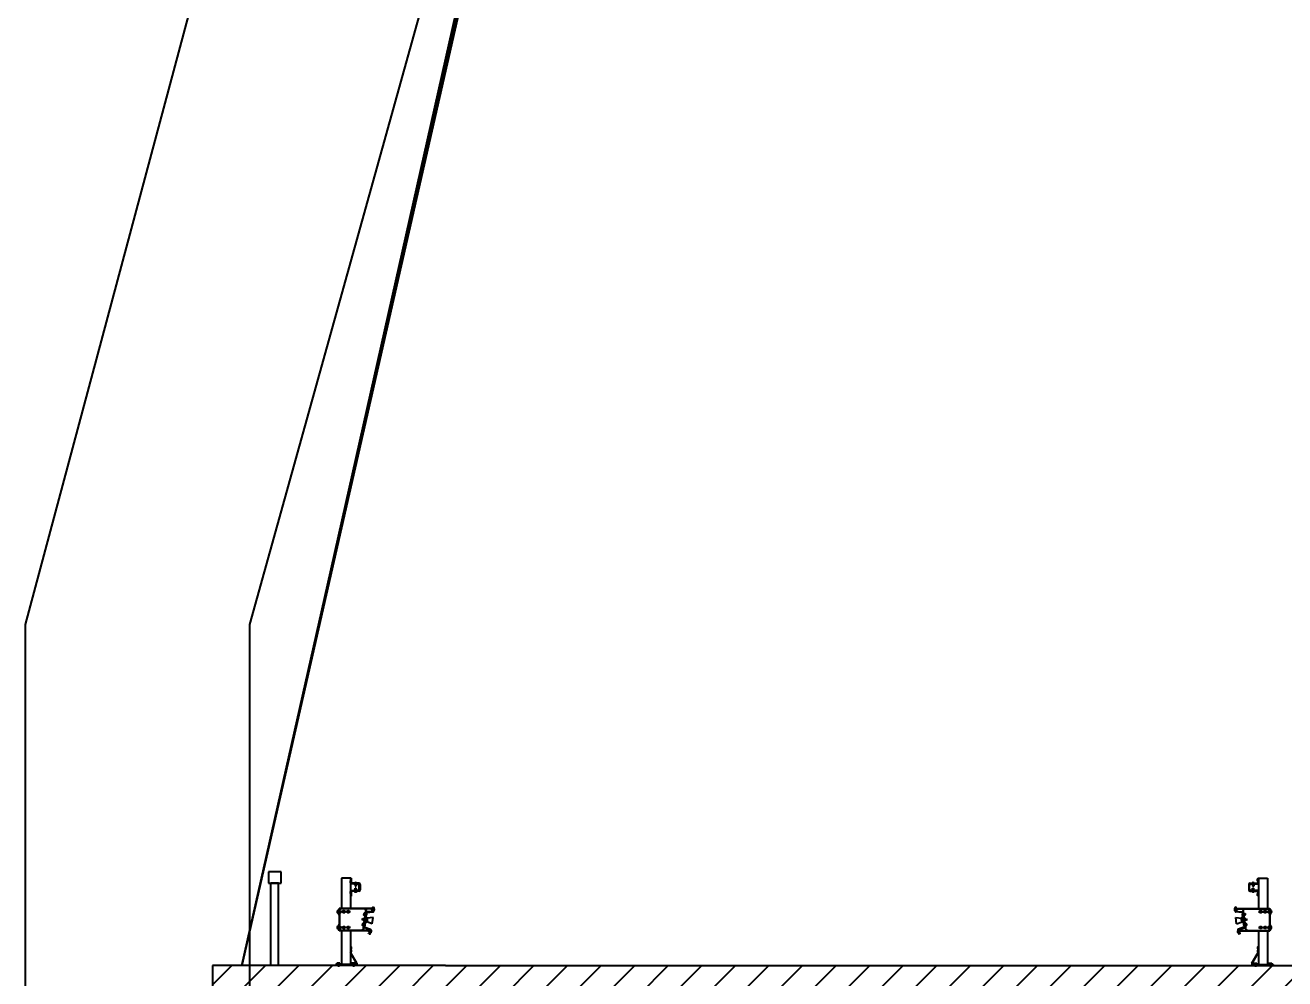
# Model space of a CAD drawing. Header units: millimetres. Extents: x 82 to 1107, y 39 to 638.
# Drawn here: x 1043.26 to 1060.11, y 305.15 to 317.9 of the extents above; entities that cross this region are included whole.
import ezdxf

# ---------------------------------------------------------------- set-up
doc = ezdxf.new("R2010")
doc.units = ezdxf.units.MM
doc.layers.add('elevation', color=250, linetype='Continuous', lineweight=40)

msp = doc.modelspace()

# ---------------------------------------------------------------- hatches: boundary and pattern name
at = {"layer": 'elevation'}
h = msp.add_hatch(dxfattribs=at)
h.set_pattern_fill('ANSI31', color=256, scale=0.1)
h.set_pattern_definition([(45, (-4142.40534, 468.6736), (-0.224506403, 0.224506403), [])])
edge = h.paths.add_edge_path()
edge.add_arc((1059.837, 303.323), 0.2, 270, 359.9985)
edge.add_line((1060.037, 303.323), (1060.037, 304.723))
edge.add_arc((1059.837, 304.723), 0.2, 359.9985, 449.9985)
edge.add_line((1059.837, 304.923), (1056.617, 304.923))
edge.add_arc((1056.617, 304.723), 0.2, 89.9985, 179.9985)
edge.add_line((1056.417, 304.723), (1056.417, 303.323))
edge.add_arc((1056.617, 303.323), 0.2, 179.9985, 270)
edge.add_line((1056.617, 303.123), (1059.837, 303.123))
edge = h.paths.add_edge_path()
edge.add_arc((1055.917, 304.723), 0.2, 359.9985, 449.9985)
edge.add_line((1055.917, 304.923), (1053.117, 304.923))
edge.add_arc((1053.117, 304.723), 0.2, 89.9985, 179.9985)
edge.add_line((1052.917, 304.723), (1052.917, 303.323))
edge.add_arc((1053.117, 303.323), 0.2, 179.9985, 270)
edge.add_line((1053.117, 303.123), (1055.917, 303.123))
edge.add_arc((1055.917, 303.323), 0.2, 270, 359.9985)
edge.add_line((1056.117, 303.323), (1056.117, 304.723))
edge = h.paths.add_edge_path()
edge.add_arc((1047.217, 304.824), 0.1, 89.9985, 180)
edge.add_line((1047.117, 304.824), (1047.117, 304.639))
edge.add_arc((1047.217, 304.639), 0.1, 180, 254.0211)
edge.add_line((1047.19, 304.543), (1052.014, 303.161))
edge.add_arc((1052.289, 304.123), 1, 254.0211, 270.0176)
edge.add_line((1052.289, 303.123), (1052.417, 303.123))
edge.add_arc((1052.417, 303.323), 0.2, 270.0176, 359.9985)
edge.add_line((1052.617, 303.323), (1052.617, 304.724))
edge.add_arc((1052.417, 304.724), 0.2, 359.9985, 449.9985)
edge.add_line((1052.417, 304.924), (1047.217, 304.924))
edge = h.paths.add_edge_path()
edge.add_arc((1060.537, 304.723), 0.2, 89.9985, 179.9985)
edge.add_line((1060.337, 304.723), (1060.337, 303.323))
edge.add_arc((1060.537, 303.323), 0.2, 179.9985, 270.0754)
edge.add_line((1060.538, 303.123), (1063.758, 303.127))
edge.add_arc((1063.758, 303.327), 0.2, 270.0754, 359.9985)
edge.add_line((1063.958, 303.327), (1063.958, 304.723))
edge.add_arc((1063.758, 304.723), 0.2, 359.9985, 449.9985)
edge.add_line((1063.758, 304.923), (1060.537, 304.923))
edge = h.paths.add_edge_path()
edge.add_arc((1067.258, 303.327), 0.2, 270, 359.9985)
edge.add_line((1067.458, 303.327), (1067.458, 304.728))
edge.add_arc((1067.258, 304.728), 0.2, 359.9985, 449.9985)
edge.add_line((1067.258, 304.928), (1064.458, 304.928))
edge.add_arc((1064.458, 304.728), 0.2, 89.9985, 179.9985)
edge.add_line((1064.258, 304.728), (1064.258, 303.327))
edge.add_arc((1064.458, 303.327), 0.2, 179.9985, 270)
edge.add_line((1064.458, 303.127), (1067.258, 303.127))
edge = h.paths.add_edge_path()
edge.add_arc((1067.958, 304.728), 0.2, 89.9501, 179.9985)
edge.add_line((1067.758, 304.728), (1067.758, 303.327))
edge.add_arc((1067.958, 303.327), 0.2, 179.9985, 270.0153)
edge.add_line((1067.958, 303.127), (1068.103, 303.127))
edge.add_arc((1068.102, 304.127), 1, 270.0176, 285.9789)
edge.add_line((1068.378, 303.166), (1073.185, 304.543))
edge.add_arc((1073.157, 304.639), 0.1, 285.9789, 360)
edge.add_line((1073.257, 304.639), (1073.257, 304.823))
edge.add_arc((1073.157, 304.823), 0.1, 360, 449.9985)
edge.add_line((1073.157, 304.923), (1067.958, 304.928))
edge = h.paths.add_edge_path()
edge.add_arc((1046.268, 304.983), 0.5, 180, 235.291)
edge.add_line((1045.983, 304.572), (1049.534, 303.559))
edge.add_line((1049.534, 303.559), (1052.102, 302.824))
edge.add_line((1052.102, 302.824), (1060.187, 302.824))
edge.add_line((1060.187, 302.824), (1060.187, 305.324))
edge.add_line((1060.187, 305.324), (1048.887, 305.324))
edge.add_line((1048.887, 305.324), (1045.768, 305.324))
edge.add_line((1045.768, 305.324), (1045.768, 304.983))
edge = h.paths.add_edge_path()
edge.add_arc((1074.107, 304.984), 0.5, 304.7068, 360)
edge.add_line((1074.607, 304.984), (1074.607, 305.324))
edge.add_line((1074.607, 305.324), (1071.487, 305.324))
edge.add_line((1071.487, 305.324), (1060.187, 305.324))
edge.add_line((1060.187, 305.324), (1060.187, 302.825))
edge.add_line((1060.187, 302.825), (1068.285, 302.828))
edge.add_line((1068.285, 302.828), (1070.84, 303.559))
edge.add_line((1070.84, 303.559), (1074.392, 304.573))

# ---------------------------------------------------------------- linework, layer by layer
for p, q in [((1058.071, 365.222), (1043.265, 309.886)), ((1059.187, 356.305), (1046.265, 309.886)), ((1043.265, 309.886), (1043.265, 301.59)), ((1046.265, 309.886), (1046.268, 302.439)), ((1046.687, 306.577), (1046.517, 306.577)), ((1046.517, 306.577), (1046.517, 306.424)), ((1046.687, 306.424), (1046.687, 306.577)), ((1047.615, 306.493), (1047.495, 306.493)), ((1047.495, 306.493), (1047.495, 306.087)), ((1047.638, 306.468), (1047.608, 306.468)), ((1047.615, 306.493), (1047.615, 306.087)), ((1047.618, 306.476), (1047.615, 306.476)), ((1047.618, 306.46), (1047.615, 306.46)), ((1047.623, 306.491), (1047.618, 306.491)), ((1047.618, 306.491), (1047.618, 306.429)), ((1047.623, 306.491), (1047.623, 306.429)), ((1047.625, 306.483), (1047.623, 306.483)), ((1047.623, 306.483), (1047.623, 306.454)), ((1047.625, 306.483), (1047.625, 306.454)), ((1059.736, 306.468), (1059.766, 306.468)), ((1059.75, 306.483), (1059.75, 306.454)), ((1059.75, 306.483), (1059.751, 306.483)), ((1059.751, 306.491), (1059.756, 306.491)), ((1059.751, 306.491), (1059.751, 306.429)), ((1059.751, 306.483), (1059.751, 306.454)), ((1059.756, 306.491), (1059.756, 306.429)), ((1059.756, 306.476), (1059.759, 306.476)), ((1059.756, 306.46), (1059.759, 306.46)), ((1059.759, 306.493), (1059.88, 306.493)), ((1059.759, 306.493), (1059.759, 306.087)), ((1059.88, 306.493), (1059.88, 306.087)), ((1046.517, 306.424), (1046.687, 306.424)), ((1046.552, 305.324), (1046.552, 306.424)), ((1046.652, 306.424), (1046.552, 306.424)), ((1046.652, 305.324), (1046.652, 306.424)), ((1047.618, 306.455), (1047.615, 306.455)), ((1047.615, 306.428), (1047.615, 306.455)), ((1047.615, 306.286), (1047.615, 306.313)), ((1047.618, 306.428), (1047.618, 306.455)), ((1047.618, 306.286), (1047.618, 306.313)), ((1047.618, 306.312), (1047.618, 306.25)), ((1047.625, 306.454), (1047.623, 306.454)), ((1047.623, 306.312), (1047.623, 306.25)), ((1047.726, 306.424), (1047.628, 306.424)), ((1047.726, 306.42), (1047.628, 306.42)), ((1047.717, 306.418), (1047.628, 306.418)), ((1047.717, 306.415), (1047.628, 306.415)), ((1047.628, 306.326), (1047.717, 306.326)), ((1047.628, 306.323), (1047.717, 306.323)), ((1047.726, 306.321), (1047.628, 306.321)), ((1047.726, 306.317), (1047.628, 306.317)), ((1047.7, 306.413), (1047.67, 306.413)), ((1047.67, 306.413), (1047.67, 306.403)), ((1047.67, 306.403), (1047.7, 306.403)), ((1047.7, 306.338), (1047.67, 306.338)), ((1047.67, 306.338), (1047.67, 306.328)), ((1047.67, 306.328), (1047.7, 306.328)), ((1047.671, 306.426), (1047.7, 306.426)), ((1047.671, 306.426), (1047.671, 306.424)), ((1047.671, 306.424), (1047.7, 306.424)), ((1047.7, 306.317), (1047.671, 306.317)), ((1047.671, 306.315), (1047.671, 306.317)), ((1047.7, 306.315), (1047.671, 306.315)), ((1047.697, 306.401), (1047.673, 306.401)), ((1047.697, 306.34), (1047.673, 306.34)), ((1047.677, 306.42), (1047.677, 306.418)), ((1047.677, 306.413), (1047.677, 306.403)), ((1047.677, 306.413), (1047.677, 306.403)), ((1047.677, 306.401), (1047.677, 306.384)), ((1047.677, 306.384), (1047.693, 306.384)), ((1047.693, 306.357), (1047.677, 306.357)), ((1047.677, 306.34), (1047.677, 306.357)), ((1047.677, 306.338), (1047.677, 306.328)), ((1047.677, 306.328), (1047.677, 306.338)), ((1047.677, 306.321), (1047.677, 306.323)), ((1047.678, 306.401), (1047.678, 306.384)), ((1047.678, 306.34), (1047.678, 306.357)), ((1047.685, 306.438), (1047.685, 306.407)), ((1047.685, 306.437), (1047.685, 306.389)), ((1047.685, 306.304), (1047.685, 306.352)), ((1047.685, 306.34), (1047.685, 306.326)), ((1047.685, 306.335), (1047.685, 306.301)), ((1047.692, 306.401), (1047.692, 306.384)), ((1047.692, 306.34), (1047.692, 306.357)), ((1047.693, 306.42), (1047.693, 306.418)), ((1047.693, 306.413), (1047.693, 306.403)), ((1047.693, 306.413), (1047.693, 306.403)), ((1047.693, 306.401), (1047.693, 306.384)), ((1047.693, 306.34), (1047.693, 306.357)), ((1047.693, 306.338), (1047.693, 306.328)), ((1047.693, 306.328), (1047.693, 306.338)), ((1047.693, 306.321), (1047.693, 306.323)), ((1047.7, 306.426), (1047.7, 306.424)), ((1047.7, 306.413), (1047.7, 306.403)), ((1047.7, 306.338), (1047.7, 306.328)), ((1047.7, 306.315), (1047.7, 306.317)), ((1047.732, 306.341), (1047.732, 306.4)), ((1047.735, 306.341), (1047.735, 306.4)), ((1047.741, 306.405), (1047.741, 306.336)), ((1047.745, 306.405), (1047.745, 306.336)), ((1059.629, 306.405), (1059.629, 306.336)), ((1059.634, 306.405), (1059.634, 306.336)), ((1059.639, 306.341), (1059.639, 306.4)), ((1059.642, 306.341), (1059.642, 306.4)), ((1059.649, 306.424), (1059.746, 306.424)), ((1059.649, 306.42), (1059.746, 306.42)), ((1059.649, 306.321), (1059.746, 306.321)), ((1059.649, 306.317), (1059.746, 306.317)), ((1059.657, 306.418), (1059.746, 306.418)), ((1059.657, 306.415), (1059.746, 306.415)), ((1059.746, 306.326), (1059.657, 306.326)), ((1059.746, 306.323), (1059.657, 306.323)), ((1059.674, 306.413), (1059.704, 306.413)), ((1059.674, 306.413), (1059.674, 306.403)), ((1059.704, 306.403), (1059.674, 306.403)), ((1059.674, 306.338), (1059.704, 306.338)), ((1059.674, 306.338), (1059.674, 306.328)), ((1059.704, 306.328), (1059.674, 306.328)), ((1059.704, 306.426), (1059.675, 306.426)), ((1059.675, 306.426), (1059.675, 306.424)), ((1059.704, 306.424), (1059.675, 306.424)), ((1059.675, 306.317), (1059.704, 306.317)), ((1059.675, 306.315), (1059.675, 306.317)), ((1059.675, 306.315), (1059.704, 306.315)), ((1059.677, 306.401), (1059.701, 306.401)), ((1059.677, 306.34), (1059.701, 306.34)), ((1059.681, 306.42), (1059.681, 306.418)), ((1059.681, 306.413), (1059.681, 306.403)), ((1059.681, 306.413), (1059.681, 306.403)), ((1059.681, 306.401), (1059.681, 306.384)), ((1059.697, 306.384), (1059.681, 306.384)), ((1059.681, 306.357), (1059.697, 306.357)), ((1059.681, 306.34), (1059.681, 306.357)), ((1059.681, 306.338), (1059.681, 306.328)), ((1059.681, 306.328), (1059.681, 306.338)), ((1059.681, 306.321), (1059.681, 306.323)), ((1059.682, 306.401), (1059.682, 306.384)), ((1059.682, 306.34), (1059.682, 306.357)), ((1059.689, 306.438), (1059.689, 306.407)), ((1059.689, 306.437), (1059.689, 306.389)), ((1059.689, 306.304), (1059.689, 306.352)), ((1059.689, 306.34), (1059.689, 306.326)), ((1059.689, 306.335), (1059.689, 306.301)), ((1059.696, 306.401), (1059.696, 306.384)), ((1059.696, 306.34), (1059.696, 306.357)), ((1059.697, 306.42), (1059.697, 306.418)), ((1059.697, 306.413), (1059.697, 306.403)), ((1059.697, 306.413), (1059.697, 306.403)), ((1059.697, 306.401), (1059.697, 306.384)), ((1059.697, 306.34), (1059.697, 306.357)), ((1059.697, 306.338), (1059.697, 306.328)), ((1059.697, 306.328), (1059.697, 306.338)), ((1059.697, 306.321), (1059.697, 306.323)), ((1059.704, 306.426), (1059.704, 306.424)), ((1059.704, 306.413), (1059.704, 306.403)), ((1059.704, 306.338), (1059.704, 306.328)), ((1059.704, 306.315), (1059.704, 306.317)), ((1059.75, 306.454), (1059.751, 306.454)), ((1059.751, 306.312), (1059.751, 306.25)), ((1059.756, 306.455), (1059.759, 306.455)), ((1059.756, 306.428), (1059.756, 306.455)), ((1059.756, 306.286), (1059.756, 306.313)), ((1059.756, 306.312), (1059.756, 306.25)), ((1059.759, 306.428), (1059.759, 306.455)), ((1059.759, 306.286), (1059.759, 306.313)), ((1047.638, 306.273), (1047.611, 306.273)), ((1047.618, 306.286), (1047.615, 306.286)), ((1047.618, 306.281), (1047.615, 306.281)), ((1047.618, 306.265), (1047.615, 306.265)), ((1047.623, 306.25), (1047.618, 306.25)), ((1047.625, 306.287), (1047.623, 306.287)), ((1047.623, 306.287), (1047.623, 306.258)), ((1047.625, 306.258), (1047.623, 306.258)), ((1047.625, 306.287), (1047.625, 306.258)), ((1059.736, 306.273), (1059.764, 306.273)), ((1059.75, 306.287), (1059.75, 306.258)), ((1059.75, 306.287), (1059.751, 306.287)), ((1059.75, 306.258), (1059.751, 306.258)), ((1059.751, 306.287), (1059.751, 306.258)), ((1059.751, 306.25), (1059.756, 306.25)), ((1059.756, 306.286), (1059.759, 306.286)), ((1059.756, 306.281), (1059.759, 306.281)), ((1059.756, 306.265), (1059.759, 306.265)), ((1047.432, 306.042), (1047.48, 306.042)), ((1047.471, 306.042), (1047.434, 306.042)), ((1047.443, 306.057), (1047.445, 306.057)), ((1047.443, 306.057), (1047.443, 306.028)), ((1047.443, 306.028), (1047.445, 306.028)), ((1047.445, 306.057), (1047.445, 306.028)), ((1047.445, 306.05), (1047.446, 306.05)), ((1047.445, 306.034), (1047.446, 306.034)), ((1047.45, 306.05), (1047.465, 306.05)), ((1047.45, 306.034), (1047.465, 306.034)), ((1047.455, 306.05), (1047.455, 306.034)), ((1047.455, 306.049), (1047.465, 306.049)), ((1047.455, 306.035), (1047.465, 306.035)), ((1047.46, 306.082), (1047.464, 306.079)), ((1047.46, 306.002), (1047.464, 306.006)), ((1047.465, 306.087), (1047.465, 306.083)), ((1047.923, 306.087), (1047.465, 306.087)), ((1047.465, 306.087), (1047.465, 306.083)), ((1047.923, 306.083), (1047.465, 306.083)), ((1047.478, 306.077), (1047.465, 306.077)), ((1047.465, 306.077), (1047.465, 305.797)), ((1047.469, 306.077), (1047.469, 305.797)), ((1047.469, 306.03), (1047.469, 306.054)), ((1047.469, 306.05), (1047.485, 306.05)), ((1047.469, 306.034), (1047.485, 306.034)), ((1047.471, 306.057), (1047.471, 306.027)), ((1047.481, 306.057), (1047.471, 306.057)), ((1047.481, 306.05), (1047.471, 306.05)), ((1047.481, 306.034), (1047.471, 306.034)), ((1047.481, 306.027), (1047.471, 306.027)), ((1047.481, 306.027), (1047.481, 306.057)), ((1047.483, 306.083), (1047.483, 306.082)), ((1047.483, 306.03), (1047.483, 306.054)), ((1047.483, 306.049), (1047.485, 306.049)), ((1047.483, 306.035), (1047.485, 306.035)), ((1047.485, 306.05), (1047.485, 306.034)), ((1047.495, 306.092), (1047.495, 306.087)), ((1047.615, 306.042), (1047.495, 306.042)), ((1047.525, 306.065), (1047.525, 306.02)), ((1047.525, 306.063), (1047.525, 306.02)), ((1047.585, 306.065), (1047.585, 306.02)), ((1047.585, 306.063), (1047.585, 306.02)), ((1047.615, 306.092), (1047.615, 306.087)), ((1047.821, 306.078), (1047.782, 305.797)), ((1047.825, 306.077), (1047.786, 305.797)), ((1047.786, 305.928), (1047.789, 305.952)), ((1047.792, 305.954), (1047.788, 305.924)), ((1047.832, 306.003), (1047.79, 306.009)), ((1047.794, 306.017), (1047.792, 306.001)), ((1047.833, 306.003), (1047.792, 306.009)), ((1047.796, 306.001), (1047.792, 306.002)), ((1047.796, 306), (1047.792, 306.001)), ((1047.802, 305.953), (1047.792, 305.954)), ((1047.798, 306.016), (1047.794, 306.017)), ((1047.798, 306.015), (1047.794, 306.016)), ((1047.796, 305.996), (1047.799, 306.02)), ((1047.801, 306.023), (1047.797, 305.993)), ((1047.811, 306.006), (1047.797, 306.008)), ((1047.807, 305.992), (1047.797, 305.993)), ((1047.797, 305.923), (1047.802, 305.953)), ((1047.808, 305.998), (1047.798, 306)), ((1047.81, 306.014), (1047.8, 306.016)), ((1047.811, 306.021), (1047.801, 306.023)), ((1047.806, 306.083), (1047.806, 306.083)), ((1047.807, 305.992), (1047.811, 306.021)), ((1047.809, 305.994), (1047.813, 306.018)), ((1047.821, 306.077), (1047.811, 306.077)), ((1047.812, 305.986), (1047.818, 306.025)), ((1047.812, 305.986), (1047.818, 306.025)), ((1047.816, 305.985), (1047.822, 306.025)), ((1047.816, 305.986), (1047.822, 306.024)), ((1047.816, 305.986), (1047.816, 305.981)), ((1047.82, 305.985), (1047.826, 306.024)), ((1047.825, 306.077), (1047.821, 306.078)), ((1047.823, 305.99), (1047.821, 305.99)), ((1047.827, 306.019), (1047.823, 305.99)), ((1047.825, 305.99), (1047.823, 305.99)), ((1047.827, 306.019), (1047.825, 306.019)), ((1047.829, 306.018), (1047.825, 305.99)), ((1047.826, 305.964), (1047.825, 305.965)), ((1047.825, 305.934), (1047.829, 305.96)), ((1047.828, 305.967), (1047.826, 305.968)), ((1047.828, 305.968), (1047.826, 305.968)), ((1047.829, 306.018), (1047.827, 306.019)), ((1047.829, 305.971), (1047.828, 305.972)), ((1047.829, 305.934), (1047.833, 305.959)), ((1047.829, 305.934), (1047.833, 305.958)), ((1047.836, 305.953), (1047.83, 305.913)), ((1047.833, 305.933), (1047.837, 305.959)), ((1047.833, 305.908), (1047.84, 305.958)), ((1047.915, 306.047), (1047.836, 306.042)), ((1047.915, 306.044), (1047.837, 306.039)), ((1047.837, 306.038), (1047.915, 306.043)), ((1047.837, 306.034), (1047.915, 306.039)), ((1047.84, 305.958), (1047.837, 305.958)), ((1047.84, 305.958), (1047.839, 305.955)), ((1047.919, 305.964), (1047.84, 305.958)), ((1047.942, 306.067), (1047.896, 306.073)), ((1047.901, 306.081), (1047.898, 306.065)), ((1047.906, 306.065), (1047.898, 306.066)), ((1047.906, 306.064), (1047.898, 306.065)), ((1047.908, 306.079), (1047.9, 306.08)), ((1047.909, 306.08), (1047.901, 306.081)), ((1047.922, 306.096), (1047.906, 306.101)), ((1047.906, 306.101), (1047.906, 306.098)), ((1047.921, 306.093), (1047.906, 306.098)), ((1047.906, 306.06), (1047.909, 306.083)), ((1047.911, 306.083), (1047.907, 306.056)), ((1047.917, 306.055), (1047.907, 306.056)), ((1047.907, 305.88), (1047.919, 305.964)), ((1047.918, 306.062), (1047.908, 306.063)), ((1047.92, 306.078), (1047.91, 306.079)), ((1047.913, 306.1), (1047.914, 306.104)), ((1047.913, 306.1), (1047.923, 306.097)), ((1047.914, 306.104), (1047.924, 306.101)), ((1047.917, 306.055), (1047.921, 306.083)), ((1047.919, 306.05), (1047.924, 306.089)), ((1047.923, 306.05), (1047.928, 306.088)), ((1047.923, 306.051), (1047.928, 306.087)), ((1047.923, 306.087), (1047.923, 306.083)), ((1047.927, 306.049), (1047.932, 306.088)), ((1047.929, 306.054), (1047.927, 306.054)), ((1047.933, 306.083), (1047.929, 306.054)), ((1047.933, 306.083), (1047.931, 306.083)), ((1059.433, 306.067), (1059.479, 306.073)), ((1059.441, 306.083), (1059.443, 306.083)), ((1059.441, 306.083), (1059.445, 306.054)), ((1059.448, 306.049), (1059.442, 306.088)), ((1059.445, 306.054), (1059.447, 306.054)), ((1059.452, 306.05), (1059.446, 306.088)), ((1059.452, 306.051), (1059.447, 306.087)), ((1059.46, 306.104), (1059.45, 306.101)), ((1059.456, 306.05), (1059.45, 306.089)), ((1059.452, 306.096), (1059.468, 306.101)), ((1059.462, 306.1), (1059.452, 306.097)), ((1059.452, 306.087), (1059.91, 306.087)), ((1059.452, 306.087), (1059.452, 306.083)), ((1059.452, 306.083), (1059.91, 306.083)), ((1059.453, 306.093), (1059.469, 306.098)), ((1059.457, 306.055), (1059.453, 306.083)), ((1059.454, 306.078), (1059.464, 306.079)), ((1059.456, 306.062), (1059.466, 306.063)), ((1059.468, 305.88), (1059.456, 305.964)), ((1059.456, 305.964), (1059.535, 305.958)), ((1059.457, 306.055), (1059.467, 306.056)), ((1059.459, 306.047), (1059.538, 306.042)), ((1059.459, 306.044), (1059.538, 306.039)), ((1059.538, 306.038), (1059.459, 306.043)), ((1059.537, 306.034), (1059.459, 306.039)), ((1059.462, 306.1), (1059.46, 306.104)), ((1059.463, 306.083), (1059.467, 306.056)), ((1059.469, 306.06), (1059.465, 306.083)), ((1059.466, 306.08), (1059.474, 306.081)), ((1059.466, 306.079), (1059.474, 306.08)), ((1059.468, 306.101), (1059.469, 306.098)), ((1059.468, 306.065), (1059.476, 306.066)), ((1059.468, 306.064), (1059.476, 306.065)), ((1059.474, 306.081), (1059.476, 306.065)), ((1059.542, 305.908), (1059.535, 305.958)), ((1059.535, 305.958), (1059.535, 305.955)), ((1059.535, 305.958), (1059.538, 305.958)), ((1059.541, 305.933), (1059.537, 305.959)), ((1059.538, 305.953), (1059.544, 305.913)), ((1059.541, 306.003), (1059.582, 306.009)), ((1059.545, 305.934), (1059.541, 305.959)), ((1059.545, 305.934), (1059.542, 305.958)), ((1059.543, 306.003), (1059.584, 306.009)), ((1059.545, 305.971), (1059.547, 305.972)), ((1059.549, 305.934), (1059.545, 305.96)), ((1059.546, 306.018), (1059.547, 306.019)), ((1059.546, 306.018), (1059.55, 305.99)), ((1059.546, 305.967), (1059.548, 305.968)), ((1059.546, 305.968), (1059.548, 305.968)), ((1059.547, 306.019), (1059.549, 306.019)), ((1059.547, 306.019), (1059.552, 305.99)), ((1059.548, 305.964), (1059.55, 305.965)), ((1059.549, 306.077), (1059.553, 306.078)), ((1059.549, 306.077), (1059.589, 305.797)), ((1059.554, 305.985), (1059.549, 306.024)), ((1059.55, 305.99), (1059.552, 305.99)), ((1059.558, 305.985), (1059.552, 306.025)), ((1059.552, 305.99), (1059.553, 305.99)), ((1059.553, 306.078), (1059.593, 305.797)), ((1059.553, 306.077), (1059.563, 306.077)), ((1059.558, 305.986), (1059.553, 306.024)), ((1059.562, 305.986), (1059.557, 306.025)), ((1059.562, 305.986), (1059.557, 306.025)), ((1059.558, 305.986), (1059.558, 305.981)), ((1059.565, 305.994), (1059.561, 306.018)), ((1059.563, 306.021), (1059.573, 306.023)), ((1059.567, 305.992), (1059.563, 306.021)), ((1059.563, 306.006), (1059.577, 306.008)), ((1059.564, 306.014), (1059.574, 306.016)), ((1059.566, 305.998), (1059.576, 306)), ((1059.567, 305.992), (1059.577, 305.993)), ((1059.568, 306.083), (1059.568, 306.083)), ((1059.573, 306.023), (1059.577, 305.993)), ((1059.573, 305.953), (1059.583, 305.954)), ((1059.577, 305.923), (1059.573, 305.953)), ((1059.579, 305.996), (1059.575, 306.02)), ((1059.576, 306.016), (1059.58, 306.017)), ((1059.576, 306.015), (1059.58, 306.016)), ((1059.578, 306.001), (1059.582, 306.002)), ((1059.578, 306), (1059.582, 306.001)), ((1059.58, 306.017), (1059.582, 306.001)), ((1059.583, 305.954), (1059.587, 305.924)), ((1059.588, 305.928), (1059.585, 305.952)), ((1059.759, 306.092), (1059.759, 306.087)), ((1059.759, 306.042), (1059.88, 306.042)), ((1059.789, 306.065), (1059.789, 306.02)), ((1059.789, 306.063), (1059.789, 306.02)), ((1059.849, 306.065), (1059.849, 306.02)), ((1059.849, 306.063), (1059.849, 306.02)), ((1059.88, 306.092), (1059.88, 306.087)), ((1059.889, 306.05), (1059.889, 306.034)), ((1059.906, 306.05), (1059.889, 306.05)), ((1059.892, 306.049), (1059.889, 306.049)), ((1059.892, 306.035), (1059.889, 306.035)), ((1059.906, 306.034), (1059.889, 306.034)), ((1059.891, 306.083), (1059.891, 306.082)), ((1059.892, 306.03), (1059.892, 306.054)), ((1059.894, 306.027), (1059.894, 306.057)), ((1059.894, 306.057), (1059.904, 306.057)), ((1059.894, 306.05), (1059.904, 306.05)), ((1059.942, 306.042), (1059.894, 306.042)), ((1059.894, 306.034), (1059.904, 306.034)), ((1059.894, 306.027), (1059.904, 306.027)), ((1059.896, 306.077), (1059.91, 306.077)), ((1059.903, 306.042), (1059.94, 306.042)), ((1059.904, 306.057), (1059.904, 306.027)), ((1059.906, 306.077), (1059.906, 305.797)), ((1059.906, 306.03), (1059.906, 306.054)), ((1059.91, 306.087), (1059.91, 306.083)), ((1059.91, 306.087), (1059.91, 306.083)), ((1059.91, 306.077), (1059.91, 305.797)), ((1059.924, 306.05), (1059.91, 306.05)), ((1059.919, 306.049), (1059.91, 306.049)), ((1059.919, 306.035), (1059.91, 306.035)), ((1059.924, 306.034), (1059.91, 306.034)), ((1059.914, 306.082), (1059.911, 306.079)), ((1059.914, 306.002), (1059.911, 306.006)), ((1059.919, 306.05), (1059.919, 306.034)), ((1059.929, 306.057), (1059.929, 306.028)), ((1059.931, 306.057), (1059.929, 306.057)), ((1059.929, 306.05), (1059.929, 306.05)), ((1059.929, 306.034), (1059.929, 306.034)), ((1059.931, 306.028), (1059.929, 306.028)), ((1059.931, 306.057), (1059.931, 306.028)), ((1047.433, 305.832), (1047.481, 305.832)), ((1047.472, 305.832), (1047.435, 305.832)), ((1047.444, 305.846), (1047.446, 305.846)), ((1047.444, 305.846), (1047.444, 305.817)), ((1047.444, 305.817), (1047.446, 305.817)), ((1047.446, 305.846), (1047.446, 305.817)), ((1047.446, 305.84), (1047.446, 305.84)), ((1047.446, 305.824), (1047.446, 305.824)), ((1047.451, 305.84), (1047.465, 305.84)), ((1047.451, 305.824), (1047.465, 305.824)), ((1047.456, 305.84), (1047.456, 305.824)), ((1047.456, 305.839), (1047.465, 305.839)), ((1047.456, 305.825), (1047.465, 305.825)), ((1047.461, 305.872), (1047.464, 305.869)), ((1047.461, 305.792), (1047.464, 305.795)), ((1047.478, 305.797), (1047.465, 305.797)), ((1047.465, 305.791), (1047.465, 305.787)), ((1047.88, 305.791), (1047.465, 305.791)), ((1047.88, 305.787), (1047.465, 305.787)), ((1047.469, 305.82), (1047.469, 305.844)), ((1047.469, 305.84), (1047.486, 305.84)), ((1047.469, 305.824), (1047.486, 305.824)), ((1047.471, 305.847), (1047.471, 305.817)), ((1047.481, 305.847), (1047.471, 305.847)), ((1047.481, 305.84), (1047.471, 305.84)), ((1047.481, 305.824), (1047.471, 305.824)), ((1047.481, 305.817), (1047.471, 305.817)), ((1047.481, 305.817), (1047.481, 305.847)), ((1047.483, 305.82), (1047.483, 305.844)), ((1047.483, 305.839), (1047.486, 305.839)), ((1047.483, 305.825), (1047.486, 305.825)), ((1047.483, 305.792), (1047.483, 305.791)), ((1047.486, 305.84), (1047.486, 305.824)), ((1047.615, 305.832), (1047.495, 305.832)), ((1047.495, 305.787), (1047.495, 305.338)), ((1047.525, 305.852), (1047.525, 305.811)), ((1047.585, 305.852), (1047.585, 305.811)), ((1047.615, 305.787), (1047.615, 305.338)), ((1047.805, 305.937), (1047.761, 305.937)), ((1047.764, 305.793), (1047.764, 305.791)), ((1047.786, 305.797), (1047.769, 305.797)), ((1047.812, 305.866), (1047.771, 305.872)), ((1047.775, 305.88), (1047.773, 305.864)), ((1047.814, 305.866), (1047.773, 305.872)), ((1047.777, 305.864), (1047.773, 305.865)), ((1047.777, 305.863), (1047.773, 305.864)), ((1047.779, 305.879), (1047.775, 305.88)), ((1047.779, 305.878), (1047.775, 305.879)), ((1047.776, 305.859), (1047.78, 305.883)), ((1047.779, 305.949), (1047.777, 305.933)), ((1047.787, 305.933), (1047.777, 305.934)), ((1047.787, 305.932), (1047.777, 305.933)), ((1047.842, 305.932), (1047.778, 305.941)), ((1047.782, 305.886), (1047.778, 305.856)), ((1047.788, 305.855), (1047.778, 305.856)), ((1047.789, 305.948), (1047.779, 305.949)), ((1047.789, 305.947), (1047.779, 305.948)), ((1047.789, 305.862), (1047.779, 305.863)), ((1047.791, 305.877), (1047.781, 305.879)), ((1047.792, 305.884), (1047.782, 305.886)), ((1047.786, 305.797), (1047.782, 305.797)), ((1047.798, 305.93), (1047.788, 305.931)), ((1047.797, 305.923), (1047.788, 305.924)), ((1047.788, 305.855), (1047.792, 305.884)), ((1047.79, 305.857), (1047.794, 305.881)), ((1047.801, 305.946), (1047.791, 305.947)), ((1047.798, 305.93), (1047.792, 305.931)), ((1047.798, 305.93), (1047.792, 305.931)), ((1047.799, 305.888), (1047.793, 305.85)), ((1047.799, 305.888), (1047.793, 305.85)), ((1047.801, 305.946), (1047.795, 305.947)), ((1047.801, 305.946), (1047.795, 305.947)), ((1047.803, 305.888), (1047.797, 305.848)), ((1047.803, 305.888), (1047.797, 305.849)), ((1047.797, 305.849), (1047.797, 305.845)), ((1047.846, 305.931), (1047.798, 305.938)), ((1047.807, 305.887), (1047.801, 305.848)), ((1047.806, 305.882), (1047.802, 305.853)), ((1047.804, 305.853), (1047.802, 305.853)), ((1047.824, 305.926), (1047.804, 305.929)), ((1047.808, 305.882), (1047.804, 305.853)), ((1047.805, 305.853), (1047.804, 305.853)), ((1047.822, 305.928), (1047.805, 305.93)), ((1047.809, 305.881), (1047.805, 305.853)), ((1047.824, 305.942), (1047.806, 305.944)), ((1047.808, 305.882), (1047.806, 305.882)), ((1047.88, 305.802), (1047.806, 305.828)), ((1047.826, 305.942), (1047.807, 305.945)), ((1047.809, 305.881), (1047.808, 305.882)), ((1047.808, 305.832), (1047.882, 305.805)), ((1047.882, 305.804), (1047.808, 305.831)), ((1047.809, 305.835), (1047.883, 305.809)), ((1047.818, 305.905), (1047.816, 305.905)), ((1047.819, 305.902), (1047.817, 305.902)), ((1047.819, 305.901), (1047.817, 305.901)), ((1047.819, 305.897), (1047.817, 305.897)), ((1047.824, 305.943), (1047.822, 305.927)), ((1047.825, 305.934), (1047.822, 305.909)), ((1047.829, 305.934), (1047.826, 305.909)), ((1047.829, 305.934), (1047.826, 305.908)), ((1047.833, 305.933), (1047.83, 305.908)), ((1047.833, 305.933), (1047.83, 305.908)), ((1047.83, 305.908), (1047.833, 305.908)), ((1047.835, 305.948), (1047.831, 305.919)), ((1047.837, 305.933), (1047.833, 305.933)), ((1047.907, 305.88), (1047.833, 305.908)), ((1047.838, 305.947), (1047.834, 305.918)), ((1047.836, 305.918), (1047.834, 305.918)), ((1047.84, 305.947), (1047.836, 305.918)), ((1047.84, 305.947), (1047.838, 305.947)), ((1047.859, 305.786), (1047.857, 305.773)), ((1047.865, 305.768), (1047.867, 305.787)), ((1047.869, 305.787), (1047.866, 305.765)), ((1047.867, 305.787), (1047.867, 305.787)), ((1047.868, 305.791), (1047.868, 305.792)), ((1047.87, 305.794), (1047.87, 305.791)), ((1047.88, 305.793), (1047.87, 305.794)), ((1047.879, 305.786), (1047.874, 305.787)), ((1047.879, 305.786), (1047.874, 305.787)), ((1047.876, 305.763), (1047.88, 305.787)), ((1047.883, 305.797), (1047.878, 305.759)), ((1047.88, 305.788), (1047.88, 305.793)), ((1047.88, 305.791), (1047.88, 305.787)), ((1047.887, 305.796), (1047.882, 305.759)), ((1047.891, 305.796), (1047.886, 305.758)), ((1047.892, 305.791), (1047.888, 305.762)), ((1047.892, 305.791), (1047.89, 305.791)), ((1059.468, 305.88), (1059.542, 305.908)), ((1059.482, 305.791), (1059.484, 305.791)), ((1059.482, 305.791), (1059.486, 305.762)), ((1059.483, 305.796), (1059.489, 305.758)), ((1059.487, 305.796), (1059.493, 305.759)), ((1059.565, 305.835), (1059.491, 305.809)), ((1059.491, 305.797), (1059.497, 305.759)), ((1059.567, 305.832), (1059.493, 305.805)), ((1059.493, 305.804), (1059.567, 305.831)), ((1059.494, 305.802), (1059.568, 305.828)), ((1059.494, 305.793), (1059.504, 305.794)), ((1059.495, 305.788), (1059.494, 305.793)), ((1059.495, 305.791), (1059.91, 305.791)), ((1059.495, 305.791), (1059.495, 305.787)), ((1059.495, 305.787), (1059.91, 305.787)), ((1059.495, 305.786), (1059.5, 305.787)), ((1059.495, 305.786), (1059.5, 305.787)), ((1059.498, 305.763), (1059.495, 305.787)), ((1059.504, 305.794), (1059.504, 305.791)), ((1059.505, 305.787), (1059.508, 305.765)), ((1059.506, 305.791), (1059.506, 305.792)), ((1059.507, 305.787), (1059.507, 305.787)), ((1059.51, 305.768), (1059.507, 305.787)), ((1059.515, 305.786), (1059.517, 305.773)), ((1059.528, 305.931), (1059.576, 305.938)), ((1059.532, 305.932), (1059.596, 305.941)), ((1059.534, 305.947), (1059.538, 305.918)), ((1059.534, 305.947), (1059.536, 305.947)), ((1059.536, 305.947), (1059.54, 305.918)), ((1059.537, 305.933), (1059.541, 305.933)), ((1059.538, 305.918), (1059.54, 305.918)), ((1059.539, 305.948), (1059.543, 305.919)), ((1059.541, 305.933), (1059.545, 305.908)), ((1059.541, 305.933), (1059.545, 305.908)), ((1059.545, 305.908), (1059.542, 305.908)), ((1059.545, 305.934), (1059.548, 305.909)), ((1059.545, 305.934), (1059.549, 305.908)), ((1059.548, 305.942), (1059.568, 305.945)), ((1059.549, 305.934), (1059.553, 305.909)), ((1059.55, 305.942), (1059.568, 305.944)), ((1059.55, 305.943), (1059.552, 305.927)), ((1059.55, 305.926), (1059.57, 305.929)), ((1059.552, 305.928), (1059.57, 305.93)), ((1059.555, 305.897), (1059.557, 305.897)), ((1059.556, 305.905), (1059.558, 305.905)), ((1059.556, 305.902), (1059.557, 305.902)), ((1059.556, 305.901), (1059.558, 305.901)), ((1059.56, 305.866), (1059.602, 305.872)), ((1059.562, 305.866), (1059.603, 305.872)), ((1059.565, 305.881), (1059.567, 305.882)), ((1059.565, 305.881), (1059.569, 305.853)), ((1059.567, 305.882), (1059.568, 305.882)), ((1059.567, 305.882), (1059.571, 305.853)), ((1059.568, 305.887), (1059.573, 305.848)), ((1059.568, 305.882), (1059.573, 305.853)), ((1059.569, 305.937), (1059.613, 305.937)), ((1059.569, 305.853), (1059.571, 305.853)), ((1059.571, 305.853), (1059.573, 305.853)), ((1059.572, 305.888), (1059.577, 305.848)), ((1059.572, 305.888), (1059.577, 305.849)), ((1059.574, 305.946), (1059.584, 305.947)), ((1059.574, 305.946), (1059.58, 305.947)), ((1059.574, 305.946), (1059.58, 305.947)), ((1059.576, 305.93), (1059.586, 305.931)), ((1059.576, 305.93), (1059.582, 305.931)), ((1059.576, 305.93), (1059.582, 305.931)), ((1059.576, 305.888), (1059.581, 305.85)), ((1059.576, 305.888), (1059.581, 305.85)), ((1059.577, 305.923), (1059.587, 305.924)), ((1059.577, 305.849), (1059.577, 305.845)), ((1059.584, 305.857), (1059.581, 305.881)), ((1059.582, 305.884), (1059.592, 305.886)), ((1059.586, 305.855), (1059.582, 305.884)), ((1059.583, 305.877), (1059.593, 305.879)), ((1059.586, 305.948), (1059.595, 305.949)), ((1059.586, 305.947), (1059.595, 305.948)), ((1059.586, 305.862), (1059.595, 305.863)), ((1059.586, 305.855), (1059.596, 305.856)), ((1059.588, 305.933), (1059.597, 305.934)), ((1059.588, 305.932), (1059.598, 305.933)), ((1059.589, 305.797), (1059.605, 305.797)), ((1059.589, 305.797), (1059.593, 305.797)), ((1059.592, 305.886), (1059.596, 305.856)), ((1059.595, 305.949), (1059.598, 305.933)), ((1059.598, 305.859), (1059.595, 305.883)), ((1059.595, 305.879), (1059.599, 305.88)), ((1059.595, 305.878), (1059.599, 305.879)), ((1059.597, 305.864), (1059.601, 305.865)), ((1059.597, 305.863), (1059.601, 305.864)), ((1059.599, 305.88), (1059.601, 305.864)), ((1059.61, 305.793), (1059.61, 305.791)), ((1059.759, 305.832), (1059.88, 305.832)), ((1059.759, 305.787), (1059.759, 305.338)), ((1059.789, 305.852), (1059.789, 305.811)), ((1059.849, 305.852), (1059.849, 305.811)), ((1059.88, 305.787), (1059.88, 305.338)), ((1059.888, 305.84), (1059.888, 305.824)), ((1059.906, 305.84), (1059.888, 305.84)), ((1059.892, 305.839), (1059.888, 305.839)), ((1059.892, 305.825), (1059.888, 305.825)), ((1059.906, 305.824), (1059.888, 305.824)), ((1059.891, 305.792), (1059.891, 305.791)), ((1059.892, 305.82), (1059.892, 305.844)), ((1059.941, 305.832), (1059.893, 305.832)), ((1059.894, 305.817), (1059.894, 305.847)), ((1059.894, 305.847), (1059.904, 305.847)), ((1059.894, 305.84), (1059.904, 305.84)), ((1059.894, 305.824), (1059.904, 305.824)), ((1059.894, 305.817), (1059.904, 305.817)), ((1059.896, 305.797), (1059.91, 305.797)), ((1059.902, 305.832), (1059.939, 305.832)), ((1059.904, 305.847), (1059.904, 305.817)), ((1059.906, 305.82), (1059.906, 305.844)), ((1059.913, 305.872), (1059.91, 305.869)), ((1059.923, 305.84), (1059.91, 305.84)), ((1059.918, 305.839), (1059.91, 305.839)), ((1059.918, 305.825), (1059.91, 305.825)), ((1059.923, 305.824), (1059.91, 305.824)), ((1059.913, 305.792), (1059.91, 305.795)), ((1059.91, 305.791), (1059.91, 305.787)), ((1059.918, 305.84), (1059.918, 305.824)), ((1059.929, 305.84), (1059.928, 305.84)), ((1059.929, 305.824), (1059.928, 305.824)), ((1059.929, 305.846), (1059.929, 305.817)), ((1059.93, 305.846), (1059.929, 305.846)), ((1059.93, 305.817), (1059.929, 305.817)), ((1059.93, 305.846), (1059.93, 305.817)), ((1047.615, 305.763), (1047.615, 305.497)), ((1047.901, 305.775), (1047.854, 305.781)), ((1047.865, 305.773), (1047.857, 305.774)), ((1047.865, 305.772), (1047.857, 305.773)), ((1047.874, 305.755), (1047.857, 305.755)), ((1047.857, 305.752), (1047.857, 305.755)), ((1047.874, 305.752), (1047.857, 305.752)), ((1047.864, 305.751), (1047.874, 305.751)), ((1047.864, 305.751), (1047.864, 305.747)), ((1047.864, 305.747), (1047.874, 305.747)), ((1047.88, 305.778), (1047.866, 305.78)), ((1047.876, 305.763), (1047.866, 305.765)), ((1047.877, 305.77), (1047.867, 305.772)), ((1047.877, 305.77), (1047.867, 305.772)), ((1047.882, 305.758), (1047.882, 305.759)), ((1047.888, 305.762), (1047.886, 305.762)), ((1059.474, 305.775), (1059.52, 305.781)), ((1059.486, 305.762), (1059.488, 305.762)), ((1059.493, 305.758), (1059.493, 305.759)), ((1059.494, 305.778), (1059.508, 305.78)), ((1059.497, 305.77), (1059.507, 305.772)), ((1059.497, 305.77), (1059.507, 305.772)), ((1059.498, 305.763), (1059.508, 305.765)), ((1059.5, 305.752), (1059.517, 305.752)), ((1059.511, 305.751), (1059.5, 305.751)), ((1059.511, 305.747), (1059.5, 305.747)), ((1059.501, 305.755), (1059.517, 305.755)), ((1059.509, 305.773), (1059.517, 305.774)), ((1059.509, 305.772), (1059.517, 305.773)), ((1059.511, 305.751), (1059.511, 305.747)), ((1059.517, 305.752), (1059.517, 305.755)), ((1059.759, 305.763), (1059.759, 305.497)), ((1047.622, 305.518), (1047.611, 305.518)), ((1047.623, 305.559), (1047.612, 305.559)), ((1047.631, 305.559), (1047.613, 305.559)), ((1047.625, 305.518), (1047.614, 305.518)), ((1047.618, 305.498), (1047.614, 305.496)), ((1047.694, 305.356), (1047.614, 305.496)), ((1047.618, 305.579), (1047.615, 305.579)), ((1047.615, 305.579), (1047.615, 305.498)), ((1047.615, 305.498), (1047.616, 305.497)), ((1047.615, 305.494), (1047.615, 305.338)), ((1047.633, 305.518), (1047.616, 305.518)), ((1047.618, 305.579), (1047.618, 305.498)), ((1047.621, 305.579), (1047.618, 305.579)), ((1047.618, 305.579), (1047.618, 305.498)), ((1047.621, 305.498), (1047.618, 305.498)), ((1047.618, 305.498), (1047.619, 305.497)), ((1047.701, 305.354), (1047.618, 305.498)), ((1047.621, 305.579), (1047.621, 305.498)), ((1047.621, 305.573), (1047.621, 305.544)), ((1047.623, 305.573), (1047.621, 305.573)), ((1047.623, 305.544), (1047.621, 305.544)), ((1047.621, 305.533), (1047.621, 305.504)), ((1047.623, 305.533), (1047.621, 305.533)), ((1047.623, 305.504), (1047.621, 305.504)), ((1047.623, 305.573), (1047.623, 305.544)), ((1047.623, 305.533), (1047.623, 305.504)), ((1059.673, 305.354), (1059.756, 305.498)), ((1059.68, 305.356), (1059.761, 305.496)), ((1059.741, 305.518), (1059.759, 305.518)), ((1059.743, 305.559), (1059.761, 305.559)), ((1059.749, 305.518), (1059.76, 305.518)), ((1059.751, 305.573), (1059.753, 305.573)), ((1059.751, 305.573), (1059.751, 305.544)), ((1059.751, 305.559), (1059.762, 305.559)), ((1059.751, 305.544), (1059.753, 305.544)), ((1059.751, 305.533), (1059.753, 305.533)), ((1059.751, 305.533), (1059.751, 305.504)), ((1059.751, 305.504), (1059.753, 305.504)), ((1059.752, 305.518), (1059.763, 305.518)), ((1059.753, 305.579), (1059.753, 305.498)), ((1059.753, 305.579), (1059.756, 305.579)), ((1059.753, 305.573), (1059.753, 305.544)), ((1059.753, 305.533), (1059.753, 305.504)), ((1059.753, 305.498), (1059.756, 305.498)), ((1059.756, 305.498), (1059.755, 305.497)), ((1059.756, 305.579), (1059.756, 305.498)), ((1059.756, 305.579), (1059.759, 305.579)), ((1059.756, 305.579), (1059.756, 305.498)), ((1059.756, 305.498), (1059.761, 305.496)), ((1059.759, 305.498), (1059.758, 305.497)), ((1059.759, 305.579), (1059.759, 305.498)), ((1059.759, 305.494), (1059.759, 305.338)), ((1047.117, 305.324), (1045.768, 305.324)), ((1045.768, 305.324), (1045.768, 304.983)), ((1047.417, 305.324), (1047.117, 305.324)), ((1047.417, 305.324), (1047.117, 305.324)), ((1047.695, 305.338), (1047.415, 305.338)), ((1047.415, 305.328), (1047.415, 305.338)), ((1047.415, 305.328), (1047.695, 305.328)), ((1047.415, 305.327), (1047.415, 305.324)), ((1047.695, 305.327), (1047.415, 305.327)), ((1047.695, 305.324), (1047.415, 305.324)), ((1048.887, 305.324), (1047.417, 305.324)), ((1047.435, 305.356), (1047.435, 305.338)), ((1047.475, 305.356), (1047.435, 305.356)), ((1047.443, 305.356), (1047.443, 305.338)), ((1047.455, 305.356), (1047.455, 305.307)), ((1047.455, 305.338), (1047.455, 305.314)), ((1047.467, 305.356), (1047.467, 305.338)), ((1047.475, 305.356), (1047.475, 305.338)), ((1047.635, 305.356), (1047.635, 305.338)), ((1047.675, 305.356), (1047.635, 305.356)), ((1047.643, 305.356), (1047.643, 305.338)), ((1047.655, 305.356), (1047.655, 305.307)), ((1047.655, 305.338), (1047.655, 305.314)), ((1047.667, 305.356), (1047.667, 305.338)), ((1047.675, 305.356), (1047.675, 305.338)), ((1047.698, 305.354), (1047.694, 305.356)), ((1047.695, 305.328), (1047.695, 305.338)), ((1047.701, 305.354), (1047.698, 305.354)), ((1047.698, 305.354), (1047.698, 305.33)), ((1047.701, 305.354), (1047.701, 305.33)), ((1048.887, 305.324), (1059.887, 305.324)), ((1059.673, 305.354), (1059.673, 305.33)), ((1059.673, 305.354), (1059.676, 305.354)), ((1059.676, 305.354), (1059.68, 305.356)), ((1059.676, 305.354), (1059.676, 305.33)), ((1059.679, 305.328), (1059.679, 305.338)), ((1059.679, 305.338), (1059.96, 305.338)), ((1059.96, 305.328), (1059.679, 305.328)), ((1059.679, 305.327), (1059.96, 305.327)), ((1059.679, 305.324), (1059.96, 305.324)), ((1059.699, 305.356), (1059.699, 305.338)), ((1059.699, 305.356), (1059.739, 305.356)), ((1059.707, 305.356), (1059.707, 305.338)), ((1059.719, 305.356), (1059.719, 305.307)), ((1059.719, 305.338), (1059.719, 305.314)), ((1059.731, 305.356), (1059.731, 305.338)), ((1059.739, 305.356), (1059.739, 305.338)), ((1059.887, 305.324), (1060.487, 305.324)), ((1059.9, 305.356), (1059.9, 305.338)), ((1059.9, 305.356), (1059.94, 305.356)), ((1059.908, 305.356), (1059.908, 305.338)), ((1059.92, 305.356), (1059.92, 305.307)), ((1059.92, 305.338), (1059.92, 305.314)), ((1059.932, 305.356), (1059.932, 305.338)), ((1059.94, 305.356), (1059.94, 305.338)), ((1059.96, 305.328), (1059.96, 305.338)), ((1059.96, 305.327), (1059.96, 305.324))]:
    msp.add_line(p, q, dxfattribs=at)
at = {"layer": 'elevation', "color": 18, "true_color": 0x000000}
for p, q in [((1059.148, 363.222), (1046.163, 305.324)), ((1058.765, 361.292), (1046.163, 305.324)), ((1046.163, 305.324), (1058.303, 359.222)), ((1057.881, 357.222), (1046.163, 305.324)), ((1046.163, 305.324), (1057.463, 355.245)), ((1046.163, 305.324), (1057.042, 353.251)), ((1056.613, 351.222), (1046.163, 305.324))]:
    msp.add_line(p, q, dxfattribs=at)
at = {"layer": 'elevation'}
for centre in [(1047.525, 306.042), (1047.585, 306.042), (1059.789, 306.042), (1059.849, 306.042), (1047.525, 305.832), (1047.585, 305.832), (1059.789, 305.832), (1059.849, 305.832)]:
    msp.add_circle(centre, 0.015, dxfattribs=at)
for centre, radius, start, end in [((1047.611, 306.468), 0.02, 313.5312, 46.4688), ((1059.763, 306.468), 0.02, 133.5312, 226.4688), ((1047.628, 306.428), 0.013, 180, 270), ((1047.628, 306.313), 0.013, 90, 180), ((1047.628, 306.429), 0.00952, 180, 270), ((1047.628, 306.428), 0.01, 180, 270), ((1047.628, 306.313), 0.01, 90, 180), ((1047.628, 306.312), 0.00952, 90, 180), ((1047.628, 306.429), 0.00501, 180, 270), ((1047.628, 306.312), 0.00501, 90, 180), ((1047.674, 306.411), 0.00404, 29.7449, 150.2551), ((1047.674, 306.405), 0.00404, 209.7449, 330.2551), ((1047.674, 306.336), 0.00404, 29.7449, 150.2551), ((1047.674, 306.33), 0.00404, 209.7449, 330.2551), ((1047.685, 306.412), 0.02, 43.5312, 136.4688), ((1047.685, 306.329), 0.02, 223.5312, 316.4688), ((1047.685, 306.398), 0.017, 61.9275, 118.0725), ((1047.685, 306.418), 0.017, 241.9275, 298.0725), ((1047.685, 306.323), 0.017, 61.9275, 118.0725), ((1047.685, 306.343), 0.017, 241.9275, 298.0725), ((1047.697, 306.411), 0.00404, 29.7449, 150.2551), ((1047.697, 306.405), 0.00404, 209.7449, 330.2551), ((1047.697, 306.336), 0.00404, 29.7449, 150.2551), ((1047.697, 306.33), 0.00404, 209.7449, 330.2551), ((1047.717, 306.4), 0.018, 0, 90), ((1047.717, 306.4), 0.015, 0, 90), ((1047.717, 306.341), 0.018, 270, 0), ((1047.717, 306.341), 0.015, 270, 0), ((1047.726, 306.405), 0.0195, 0, 90), ((1047.726, 306.405), 0.015, 0, 90), ((1047.726, 306.336), 0.015, 270, 0), ((1047.726, 306.336), 0.0195, 270, 0), ((1059.649, 306.405), 0.0195, 90, 180), ((1059.649, 306.336), 0.0195, 180, 270), ((1059.649, 306.405), 0.015, 90, 180), ((1059.649, 306.336), 0.015, 180, 270), ((1059.657, 306.4), 0.018, 90, 180), ((1059.657, 306.341), 0.018, 180, 270), ((1059.657, 306.4), 0.015, 90, 180), ((1059.657, 306.341), 0.015, 180, 270), ((1059.678, 306.411), 0.00404, 29.7449, 150.2551), ((1059.678, 306.405), 0.00404, 209.7449, 330.2551), ((1059.678, 306.336), 0.00404, 29.7449, 150.2551), ((1059.678, 306.33), 0.00404, 209.7449, 330.2551), ((1059.689, 306.412), 0.02, 43.5312, 136.4688), ((1059.689, 306.329), 0.02, 223.5312, 316.4688), ((1059.689, 306.398), 0.017, 61.9275, 118.0725), ((1059.689, 306.418), 0.017, 241.9275, 298.0725), ((1059.689, 306.323), 0.017, 61.9275, 118.0725), ((1059.689, 306.343), 0.017, 241.9275, 298.0725), ((1059.701, 306.411), 0.00404, 29.7449, 150.2551), ((1059.701, 306.405), 0.00404, 209.7449, 330.2551), ((1059.701, 306.336), 0.00404, 29.7449, 150.2551), ((1059.701, 306.33), 0.00404, 209.7449, 330.2551), ((1059.746, 306.429), 0.00501, 270, 0), ((1059.746, 306.429), 0.00952, 270, 0), ((1059.746, 306.428), 0.01, 270, 0), ((1059.746, 306.428), 0.013, 270, 0), ((1059.746, 306.313), 0.013, 0, 90), ((1059.746, 306.313), 0.01, 0, 90), ((1059.746, 306.312), 0.00952, 0, 90), ((1059.746, 306.312), 0.00501, 0, 90), ((1047.611, 306.273), 0.02, 313.5312, 46.4688), ((1059.763, 306.273), 0.02, 133.5312, 226.4688), ((1047.457, 306.042), 0.02, 133.5312, 226.4688), ((1047.505, 306.042), 0.0601, 138.5904, 221.4096), ((1047.505, 306.042), 0.0555, 138.5904, 221.4096), ((1047.473, 306.054), 0.00404, 119.7449, 240.2551), ((1047.486, 306.042), 0.017, 151.9275, 208.0725), ((1047.473, 306.031), 0.00404, 119.7449, 240.2551), ((1047.478, 306.082), 0.00501, 270, 0), ((1047.479, 306.054), 0.00404, 299.7449, 60.2551), ((1047.466, 306.042), 0.017, 331.9275, 28.0725), ((1047.479, 306.031), 0.00404, 299.7449, 60.2551), ((1047.793, 305.95), 0.00404, 111.7449, 232.2551), ((1047.8, 305.996), 0.00404, 111.7449, 232.2551), ((1047.814, 306.006), 0.017, 143.9275, 200.0725), ((1047.803, 306.019), 0.00404, 111.7449, 232.2551), ((1047.799, 305.95), 0.00404, 291.7449, 52.2551), ((1047.811, 306.082), 0.00501, 171.815, 270), ((1047.806, 305.995), 0.00404, 291.7449, 52.2551), ((1047.794, 306.009), 0.017, 323.9275, 20.0725), ((1047.809, 306.018), 0.00404, 291.7449, 52.2551), ((1047.832, 305.983), 0.02, 172, 247.9638), ((1047.832, 305.983), 0.016, 172, 247.9638), ((1047.832, 305.982), 0.016, 172, 247.9638), ((1047.838, 306.022), 0.02, 93.7683, 172), ((1047.832, 305.983), 0.012, 172, 247.9638), ((1047.838, 306.023), 0.016, 93.7683, 172), ((1047.838, 306.022), 0.016, 93.7683, 172), ((1047.813, 306.006), 0.02, 305.5312, 38.4688), ((1047.838, 306.022), 0.012, 93.7683, 172), ((1047.825, 305.96), 0.00401, 352, 67.9638), ((1047.825, 305.96), 0.00802, 352, 67.9638), ((1047.825, 305.959), 0.00802, 352, 67.9638), ((1047.825, 305.96), 0.012, 352, 67.9638), ((1047.91, 306.06), 0.00404, 111.7449, 232.2551), ((1047.924, 306.069), 0.017, 143.9275, 200.0725), ((1047.913, 306.082), 0.00404, 165.4694, 232.2551), ((1047.915, 306.052), 0.00802, 273.7683, 352), ((1047.915, 306.051), 0.00401, 273.7683, 352), ((1047.915, 306.051), 0.00802, 273.7683, 352), ((1047.915, 306.051), 0.012, 273.7683, 352), ((1047.916, 306.059), 0.00404, 291.7449, 52.2551), ((1047.904, 306.072), 0.017, 323.9275, 20.0725), ((1047.919, 306.082), 0.00404, 291.7449, 27.261), ((1047.92, 306.089), 0.00401, 352, 72.1342), ((1047.92, 306.088), 0.00802, 352, 72.1342), ((1047.92, 306.089), 0.00802, 352, 70.6901), ((1047.92, 306.089), 0.012, 352, 70.6901), ((1047.917, 306.07), 0.02, 305.5312, 38.4688), ((1059.457, 306.07), 0.02, 141.5312, 234.4688), ((1059.454, 306.089), 0.012, 109.3099, 188), ((1059.454, 306.089), 0.00802, 109.3099, 188), ((1059.454, 306.088), 0.00802, 107.8658, 188), ((1059.46, 306.051), 0.012, 188, 266.2317), ((1059.454, 306.089), 0.00401, 107.8658, 188), ((1059.455, 306.082), 0.00404, 152.739, 248.2551), ((1059.46, 306.052), 0.00802, 188, 266.2317), ((1059.46, 306.051), 0.00802, 188, 266.2317), ((1059.47, 306.072), 0.017, 159.9275, 216.0725), ((1059.459, 306.059), 0.00404, 127.7449, 248.2551), ((1059.46, 306.051), 0.00401, 188, 266.2317), ((1059.461, 306.082), 0.00404, 307.7449, 14.5306), ((1059.45, 306.069), 0.017, 339.9275, 36.0725), ((1059.465, 306.06), 0.00404, 307.7449, 68.2551), ((1059.537, 306.022), 0.012, 8, 86.2317), ((1059.549, 305.96), 0.012, 112.0362, 188), ((1059.537, 306.022), 0.02, 8, 86.2317), ((1059.537, 306.023), 0.016, 8, 86.2317), ((1059.537, 306.022), 0.016, 8, 86.2317), ((1059.561, 306.006), 0.02, 141.5312, 234.4688), ((1059.549, 305.96), 0.00802, 112.0362, 188), ((1059.549, 305.959), 0.00802, 112.0362, 188), ((1059.549, 305.96), 0.00401, 112.0362, 188), ((1059.542, 305.983), 0.012, 292.0362, 8), ((1059.542, 305.983), 0.016, 292.0362, 8), ((1059.542, 305.982), 0.016, 292.0362, 8), ((1059.542, 305.983), 0.02, 292.0362, 8), ((1059.566, 306.018), 0.00404, 127.7449, 248.2551), ((1059.563, 306.082), 0.00501, 270, 8.185), ((1059.58, 306.009), 0.017, 159.9275, 216.0725), ((1059.569, 305.995), 0.00404, 127.7449, 248.2551), ((1059.575, 305.95), 0.00404, 127.7449, 248.2551), ((1059.571, 306.019), 0.00404, 307.7449, 68.2551), ((1059.56, 306.006), 0.017, 339.9275, 36.0725), ((1059.575, 305.996), 0.00404, 307.7449, 68.2551), ((1059.581, 305.95), 0.00404, 307.7449, 68.2551), ((1059.896, 306.082), 0.00501, 180, 270), ((1059.896, 306.054), 0.00404, 119.7449, 240.2551), ((1059.909, 306.042), 0.017, 151.9275, 208.0725), ((1059.896, 306.031), 0.00404, 119.7449, 240.2551), ((1059.902, 306.054), 0.00404, 299.7449, 60.2551), ((1059.889, 306.042), 0.017, 331.9275, 28.0725), ((1059.902, 306.031), 0.00404, 299.7449, 60.2551), ((1059.869, 306.042), 0.0555, 318.5904, 41.4096), ((1059.869, 306.042), 0.0601, 318.5904, 41.4096), ((1059.917, 306.042), 0.02, 313.5312, 46.4688), ((1047.458, 305.832), 0.02, 133.5312, 226.4688), ((1047.506, 305.832), 0.0601, 138.5904, 221.4096), ((1047.506, 305.832), 0.0555, 138.5904, 221.4096), ((1047.473, 305.843), 0.00404, 119.7449, 240.2551), ((1047.486, 305.832), 0.017, 151.9275, 208.0725), ((1047.473, 305.82), 0.00404, 119.7449, 240.2551), ((1047.478, 305.792), 0.00501, 0, 90), ((1047.479, 305.843), 0.00404, 299.7449, 60.2551), ((1047.466, 305.832), 0.017, 331.9275, 28.0725), ((1047.479, 305.82), 0.00404, 299.7449, 60.2551), ((1047.769, 305.792), 0.00501, 90, 171.815), ((1047.78, 305.859), 0.00404, 111.7449, 232.2551), ((1047.795, 305.869), 0.017, 143.9275, 200.0725), ((1047.784, 305.882), 0.00404, 111.7449, 232.2551), ((1047.79, 305.928), 0.00404, 111.7449, 232.2551), ((1047.805, 305.937), 0.017, 143.9275, 200.0725), ((1047.786, 305.858), 0.00404, 291.7449, 52.2551), ((1047.775, 305.872), 0.017, 323.9275, 20.0725), ((1047.79, 305.881), 0.00404, 291.7449, 52.2551), ((1047.813, 305.847), 0.02, 172, 250.2317), ((1047.796, 305.927), 0.00404, 291.7449, 52.2551), ((1047.813, 305.847), 0.016, 172, 250.2317), ((1047.813, 305.846), 0.016, 172, 250.2317), ((1047.785, 305.94), 0.017, 323.9275, 20.0725), ((1047.818, 305.885), 0.02, 96.0362, 172), ((1047.813, 305.847), 0.012, 172, 250.2317), ((1047.819, 305.886), 0.016, 96.0362, 172), ((1047.818, 305.885), 0.016, 96.0362, 172), ((1047.794, 305.869), 0.02, 305.5312, 38.4688), ((1047.818, 305.885), 0.012, 96.0362, 172), ((1047.818, 305.909), 0.00401, 276.0362, 352), ((1047.818, 305.91), 0.00802, 276.0362, 352), ((1047.818, 305.909), 0.012, 276.0362, 352), ((1047.818, 305.909), 0.00802, 276.0362, 352), ((1047.824, 305.934), 0.02, 305.5312, 38.4688), ((1047.883, 305.777), 0.017, 146.6429, 200.0725), ((1047.872, 305.791), 0.00404, 111.7449, 177.8645), ((1047.863, 305.78), 0.017, 323.9275, 20.0725), ((1047.878, 305.79), 0.00404, 291.7449, 52.2551), ((1047.879, 305.798), 0.00401, 352, 70.2317), ((1047.879, 305.797), 0.00802, 352, 70.2317), ((1047.879, 305.797), 0.00802, 352, 70.2317), ((1047.879, 305.797), 0.012, 352, 70.2317), ((1047.876, 305.778), 0.02, 305.5312, 38.4688), ((1059.498, 305.778), 0.02, 141.5312, 234.4688), ((1059.495, 305.797), 0.012, 109.7683, 188), ((1059.495, 305.797), 0.00802, 109.7683, 188), ((1059.495, 305.797), 0.00802, 109.7683, 188), ((1059.495, 305.798), 0.00401, 109.7683, 188), ((1059.496, 305.79), 0.00404, 127.7449, 248.2551), ((1059.511, 305.78), 0.017, 159.9275, 216.0725), ((1059.502, 305.791), 0.00404, 2.1355, 68.2551), ((1059.491, 305.777), 0.017, 339.9275, 33.3571), ((1059.55, 305.934), 0.02, 141.5312, 234.4688), ((1059.557, 305.909), 0.012, 188, 263.9638), ((1059.556, 305.91), 0.00802, 188, 263.9638), ((1059.557, 305.909), 0.00802, 188, 263.9638), ((1059.557, 305.909), 0.00401, 188, 263.9638), ((1059.556, 305.886), 0.016, 8, 83.9638), ((1059.556, 305.885), 0.012, 8, 83.9638), ((1059.556, 305.885), 0.02, 8, 83.9638), ((1059.556, 305.885), 0.016, 8, 83.9638), ((1059.581, 305.869), 0.02, 141.5312, 234.4688), ((1059.561, 305.847), 0.012, 289.7683, 8), ((1059.561, 305.847), 0.016, 289.7683, 8), ((1059.561, 305.846), 0.016, 289.7683, 8), ((1059.561, 305.847), 0.02, 289.7683, 8), ((1059.59, 305.94), 0.017, 159.9275, 216.0725), ((1059.578, 305.927), 0.00404, 127.7449, 248.2551), ((1059.585, 305.881), 0.00404, 127.7449, 248.2551), ((1059.599, 305.872), 0.017, 159.9275, 216.0725), ((1059.57, 305.937), 0.017, 339.9275, 36.0725), ((1059.588, 305.858), 0.00404, 127.7449, 248.2551), ((1059.584, 305.928), 0.00404, 307.7449, 68.2551), ((1059.591, 305.882), 0.00404, 307.7449, 68.2551), ((1059.579, 305.869), 0.017, 339.9275, 36.0725), ((1059.594, 305.859), 0.00404, 307.7449, 68.2551), ((1059.605, 305.792), 0.00501, 8.185, 90), ((1059.896, 305.792), 0.00501, 90, 180), ((1059.896, 305.843), 0.00404, 119.7449, 240.2551), ((1059.909, 305.832), 0.017, 151.9275, 208.0725), ((1059.896, 305.82), 0.00404, 119.7449, 240.2551), ((1059.902, 305.843), 0.00404, 299.7449, 60.2551), ((1059.889, 305.832), 0.017, 331.9275, 28.0725), ((1059.902, 305.82), 0.00404, 299.7449, 60.2551), ((1059.868, 305.832), 0.0555, 318.5904, 41.4096), ((1059.868, 305.832), 0.0601, 318.5904, 41.4096), ((1059.916, 305.832), 0.02, 313.5312, 46.4688), ((1047.869, 305.768), 0.00404, 111.7449, 232.2551), ((1047.874, 305.76), 0.00802, 271.8658, 352), ((1047.874, 305.759), 0.00401, 271.8658, 352), ((1047.874, 305.759), 0.012, 273.3099, 352), ((1047.874, 305.759), 0.00802, 273.3099, 352), ((1047.875, 305.767), 0.00404, 291.7449, 52.2551), ((1059.501, 305.759), 0.012, 188, 266.6901), ((1059.501, 305.76), 0.00802, 188, 268.1342), ((1059.501, 305.759), 0.00802, 188, 266.6901), ((1059.5, 305.767), 0.00404, 127.7449, 248.2551), ((1059.501, 305.759), 0.00401, 188, 268.1342), ((1059.506, 305.768), 0.00404, 307.7449, 68.2551), ((1047.609, 305.559), 0.02, 313.5312, 46.4688), ((1047.609, 305.518), 0.02, 313.5312, 46.4688), ((1059.765, 305.559), 0.02, 133.5312, 226.4688), ((1059.765, 305.518), 0.02, 133.5312, 226.4688), ((1047.695, 305.33), 0.00301, 270, 0), ((1047.695, 305.33), 0.00601, 270, 0), ((1059.679, 305.33), 0.00601, 180, 270), ((1059.679, 305.33), 0.00301, 180, 270)]:
    msp.add_arc(centre, radius, start, end, dxfattribs=at)

doc.saveas('drawing.dxf')
